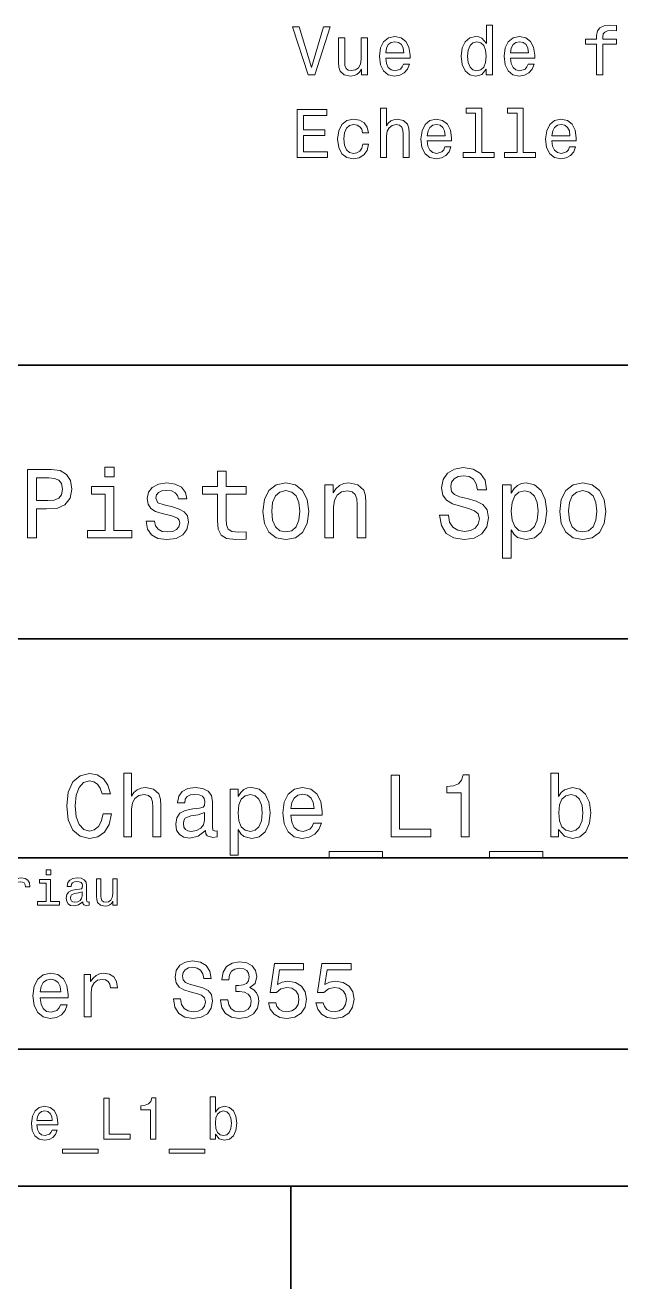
# Model space of a CAD drawing. Extents: x 0 to 296, y 0 to 210.
# Drawn here: x 203.3 to 246.8, y 2.5 to 94.8 of the extents above; entities that cross this region are included whole.
import ezdxf

# ---------------------------------------------------------------- set-up
doc = ezdxf.new("R2010")
doc.units = 0

msp = doc.modelspace()

# ---------------------------------------------------------------- linework, layer by layer
at = {"color": 7, "lineweight": 35}
for p, q in [((97, 70), (287, 70)), ((162, 50), (287, 50)), ((162, 34), (287, 34)), ((162, 20), (287, 20)), ((10, 10), (287, 10)), ((97, 10), (287, 10))]:
    msp.add_line(p, q, dxfattribs=at)
at = {"color": 7, "lineweight": 35, "ltscale": 0.1875}
msp.add_line((222.699997, 10), (222.699997, 2.5), dxfattribs=at)
at = {"color": 7, "lineweight": 13}
for points in [[(225.088745, 94.721291), (224.211212, 91.740746), (223.308487, 94.721291), (222.829376, 94.721291), (223.959061, 91.216248), (224.463379, 91.216248), (225.567841, 94.721291)], [(236.975632, 91.634834), (236.975632, 91.216248), (237.419434, 91.216248), (237.419434, 94.837288), (236.980667, 94.837288), (236.980667, 93.510918), (236.642776, 93.894203), (236.436005, 93.984978), (236.198975, 94.020279), (235.770294, 93.919418), (235.437439, 93.636993), (235.220581, 93.183105), (235.144943, 92.572876), (235.220581, 91.962646), (235.437439, 91.503708), (235.770294, 91.216248), (236.198975, 91.12043), (236.436005, 91.155731), (236.647812, 91.246506)], [(245.034698, 93.455444), (245.034698, 91.216248), (245.478516, 91.216248), (245.478516, 93.455444), (246.487152, 93.455444), (246.487152, 93.833679), (245.478516, 93.833679), (245.478516, 94.000107), (245.513809, 94.201836), (245.629807, 94.338005), (245.826492, 94.418694), (246.108917, 94.448959), (246.487152, 94.428787), (246.487152, 94.812073), (246.008057, 94.837288), (245.574341, 94.791893), (245.271744, 94.655731), (245.090179, 94.418694), (245.034698, 94.080803), (245.034698, 93.833679), (244.222748, 93.833679), (244.222748, 93.455444)], [(228.291183, 93.924461), (227.847382, 93.924461), (227.847382, 92.361061), (227.796951, 91.997948), (227.650696, 91.735703), (227.423752, 91.574318), (227.126205, 91.523888), (226.889175, 91.564232), (226.737869, 91.685265), (226.652145, 91.892036), (226.631973, 92.184547), (226.631973, 93.924461), (226.188171, 93.924461), (226.188171, 92.144203), (226.203293, 91.786133), (226.299118, 91.488579), (226.591629, 91.216248), (227.060638, 91.12043), (227.312805, 91.155731), (227.529663, 91.246506), (227.716263, 91.402847), (227.867554, 91.629791), (227.867554, 91.216248), (228.291183, 91.216248)], [(229.62764, 92.44175), (231.402863, 92.44175), (231.407898, 92.648521), (231.327209, 93.228493), (231.105316, 93.662216), (230.752289, 93.924461), (230.283264, 94.020279), (229.824326, 93.919418), (229.471298, 93.636993), (229.244354, 93.178062), (229.163666, 92.572876), (229.239319, 91.95256), (229.466263, 91.498665), (229.81424, 91.216248), (230.268127, 91.12043), (230.661499, 91.185989), (230.984268, 91.35746), (231.221298, 91.629791), (231.357468, 91.992905), (230.918716, 91.992905), (230.827927, 91.791176), (230.696808, 91.639877), (230.323608, 91.518845), (230.036148, 91.574318), (229.81929, 91.750832), (229.67807, 92.038292), (229.62764, 92.42662)], [(229.62764, 92.814949), (229.683121, 93.162933), (229.81929, 93.420135), (230.026062, 93.576477), (230.298401, 93.63195), (230.565689, 93.576477), (230.772461, 93.420135), (230.898544, 93.162933), (230.943924, 92.814949)], [(236.274612, 93.621864), (236.567123, 93.551262), (236.789032, 93.354576), (236.920151, 93.026764), (236.970581, 92.572876), (236.920151, 92.113945), (236.789032, 91.786133), (236.567123, 91.584404), (236.274612, 91.518845), (235.997238, 91.584404), (235.785431, 91.786133), (235.644211, 92.118988), (235.598831, 92.572876), (235.644211, 93.021721), (235.785431, 93.349533), (235.997238, 93.551262)], [(238.735718, 92.44175), (240.510925, 92.44175), (240.515976, 92.648521), (240.435287, 93.228493), (240.213379, 93.662216), (239.860352, 93.924461), (239.391327, 94.020279), (238.932404, 93.919418), (238.579376, 93.636993), (238.352432, 93.178062), (238.271744, 92.572876), (238.347382, 91.95256), (238.574326, 91.498665), (238.922318, 91.216248), (239.376205, 91.12043), (239.769577, 91.185989), (240.092346, 91.35746), (240.329376, 91.629791), (240.465546, 91.992905), (240.026779, 91.992905), (239.936005, 91.791176), (239.804871, 91.639877), (239.431686, 91.518845), (239.144211, 91.574318), (238.927353, 91.750832), (238.786148, 92.038292), (238.735718, 92.42662)], [(238.735718, 92.814949), (238.791183, 93.162933), (238.927353, 93.420135), (239.134125, 93.576477), (239.406464, 93.63195), (239.673752, 93.576477), (239.880524, 93.420135), (240.006607, 93.162933), (240.052002, 92.814949)], [(223.152145, 85.169418), (225.371155, 85.169418), (225.371155, 85.593048), (223.616119, 85.593048), (223.616119, 86.778206), (225.17952, 86.778206), (225.17952, 87.196793), (223.616119, 87.196793), (223.616119, 88.245789), (225.330811, 88.245789), (225.330811, 88.669418), (223.152145, 88.669418)], [(229.239319, 85.169418), (229.683121, 85.169418), (229.683121, 86.732819), (229.728516, 87.090889), (229.874756, 87.353134), (230.101715, 87.514519), (230.404297, 87.575035), (230.646378, 87.524605), (230.797668, 87.388435), (230.873322, 87.161491), (230.898544, 86.858902), (230.898544, 85.169418), (231.342346, 85.169418), (231.342346, 86.949677), (231.322174, 87.307747), (231.231384, 87.605301), (230.933838, 87.877632), (230.469864, 87.97345), (230.217697, 87.938148), (230.000839, 87.842331), (229.81929, 87.691032), (229.683121, 87.484261), (229.683121, 88.790459), (229.239319, 88.790459)], [(236.193924, 88.417259), (236.193924, 85.542618), (235.281097, 85.542618), (235.281097, 85.169418), (237.545517, 85.169418), (237.545517, 85.542618), (236.637726, 85.542618), (236.637726, 88.790459), (235.497955, 88.790459), (235.497955, 88.417259)], [(239.22995, 88.417259), (239.22995, 85.542618), (238.317123, 85.542618), (238.317123, 85.169418), (240.581543, 85.169418), (240.581543, 85.542618), (239.673752, 85.542618), (239.673752, 88.790459), (238.533981, 88.790459), (238.533981, 88.417259)], [(227.92807, 86.979935), (228.366837, 86.979935), (228.276062, 87.383392), (228.059204, 87.701118), (227.721298, 87.897804), (227.282547, 87.97345), (226.798401, 87.872589), (226.430237, 87.590164), (226.198257, 87.131233), (226.117554, 86.515961), (226.193207, 85.905731), (226.420151, 85.451836), (226.778229, 85.169418), (227.26741, 85.073601), (227.701126, 85.149246), (228.039032, 85.361061), (228.271011, 85.693916), (228.371887, 86.137718), (227.948257, 86.137718), (227.872604, 85.855301), (227.731384, 85.643478), (227.529663, 85.51236), (227.282547, 85.472015), (226.974915, 85.537575), (226.753006, 85.739304), (226.616837, 86.067116), (226.571442, 86.53109), (226.616837, 86.984978), (226.758041, 87.31279), (226.985001, 87.514519), (227.282547, 87.585121), (227.544785, 87.539734), (227.741486, 87.423744), (227.872604, 87.232101)], [(232.663666, 86.39492), (234.438889, 86.39492), (234.443924, 86.601692), (234.363235, 87.181664), (234.141327, 87.615387), (233.788315, 87.877632), (233.31929, 87.97345), (232.860352, 87.872589), (232.507324, 87.590164), (232.28038, 87.131233), (232.199692, 86.526047), (232.275345, 85.905731), (232.502289, 85.451836), (232.850266, 85.169418), (233.304153, 85.073601), (233.697525, 85.13916), (234.020294, 85.310631), (234.257324, 85.582962), (234.393494, 85.946075), (233.954742, 85.946075), (233.863953, 85.744347), (233.732834, 85.593048), (233.359634, 85.472015), (233.072174, 85.527489), (232.855316, 85.704002), (232.714096, 85.991463), (232.663666, 86.379791)], [(241.771744, 86.39492), (243.546951, 86.39492), (243.552002, 86.601692), (243.471313, 87.181664), (243.249405, 87.615387), (242.896378, 87.877632), (242.427353, 87.97345), (241.96843, 87.872589), (241.615402, 87.590164), (241.388458, 87.131233), (241.307755, 86.526047), (241.383408, 85.905731), (241.610352, 85.451836), (241.958344, 85.169418), (242.412231, 85.073601), (242.805603, 85.13916), (243.128372, 85.310631), (243.365402, 85.582962), (243.501556, 85.946075), (243.062805, 85.946075), (242.972031, 85.744347), (242.840897, 85.593048), (242.467697, 85.472015), (242.180237, 85.527489), (241.963379, 85.704002), (241.822174, 85.991463), (241.771744, 86.379791)], [(232.663666, 86.76812), (232.719147, 87.116104), (232.855316, 87.373306), (233.062088, 87.529648), (233.334412, 87.585121), (233.601715, 87.529648), (233.808487, 87.373306), (233.934555, 87.116104), (233.97995, 86.76812)], [(241.771744, 86.76812), (241.827209, 87.116104), (241.963379, 87.373306), (242.170151, 87.529648), (242.44249, 87.585121), (242.709778, 87.529648), (242.91655, 87.373306), (243.042633, 87.116104), (243.088013, 86.76812)], [(203.462524, 57.381123), (204.125351, 57.381123), (204.125351, 59.492073), (204.860229, 59.492073), (205.602295, 59.528095), (206.193085, 59.780258), (206.574921, 60.270172), (206.704605, 60.940201), (206.603745, 61.559795), (206.315552, 62.013687), (205.840057, 62.287464), (205.191635, 62.381123), (203.462524, 62.381123)], [(209.788177, 62.554031), (209.118149, 62.554031), (209.118149, 61.833572), (209.788177, 61.833572)], [(217.353027, 60.579971), (217.353027, 58.64193), (217.396255, 58.015129), (217.597992, 57.582851), (218.001434, 57.330688), (218.685883, 57.244236), (219.43515, 57.280258), (219.43515, 57.827808), (218.887604, 57.78458), (218.390488, 57.842216), (218.123917, 58.022331), (218.008652, 58.324928), (217.98703, 58.75), (217.98703, 60.579971), (219.43515, 60.579971), (219.43515, 61.120316), (217.98703, 61.120316), (217.98703, 62.251438), (217.353027, 62.251438), (217.353027, 61.120316), (216.257935, 61.120316), (216.257935, 60.579971)], [(234.20462, 59.030979), (233.548996, 59.030979), (233.693085, 58.267288), (234.053314, 57.70533), (234.608078, 57.366714), (235.357361, 57.244236), (236.099426, 57.359509), (236.654175, 57.67651), (237.007202, 58.17363), (237.136902, 58.82925), (237.028824, 59.420029), (236.726227, 59.801872), (236.236313, 60.054031), (235.580704, 60.241352), (235.018738, 60.378242), (234.651306, 60.536743), (234.442368, 60.767288), (234.377533, 61.127522), (234.442368, 61.451729), (234.629684, 61.696686), (234.917877, 61.862389), (235.314133, 61.920029), (235.71759, 61.84798), (236.034592, 61.653458), (236.24353, 61.32925), (236.344391, 60.889767), (237, 60.889767), (237, 60.904179), (236.884735, 61.581409), (236.546112, 62.085732), (236.01297, 62.402737), (235.292511, 62.510807), (234.644104, 62.402737), (234.139771, 62.100143), (233.815567, 61.631844), (233.700287, 61.026657), (233.793961, 60.486309), (234.067734, 60.118874), (234.5, 59.873917), (235.09079, 59.6866), (235.674362, 59.520893), (236.113831, 59.362389), (236.380402, 59.131844), (236.47406, 58.757202), (236.387619, 58.375359), (236.164276, 58.087173), (235.825653, 57.907059), (235.386169, 57.849422), (234.896255, 57.928673), (234.521622, 58.159222), (234.283875, 58.533859)], [(205.01152, 61.76873), (205.443802, 61.725502), (205.760803, 61.588615), (205.94812, 61.336452), (206.01297, 60.940201), (205.940918, 60.522331), (205.746399, 60.270172), (205.414978, 60.140488), (204.96109, 60.104465), (204.125351, 60.104465), (204.125351, 61.76873)], [(209.766571, 57.914265), (209.766571, 61.120316), (208.138321, 61.120316), (208.138321, 60.579971), (209.132568, 60.579971), (209.132568, 57.914265), (207.835724, 57.914265), (207.835724, 57.381123), (211.077805, 57.381123), (211.077805, 57.914265)], [(214.060516, 59.636166), (213.44812, 59.780258), (212.994232, 59.945965), (212.842941, 60.28458), (212.886169, 60.522331), (213.03746, 60.695244), (213.282425, 60.803314), (213.635437, 60.846542), (213.97406, 60.803314), (214.240631, 60.67363), (214.413544, 60.479107), (214.485596, 60.219738), (215.105194, 60.219738), (215.105194, 60.23415), (214.997116, 60.70245), (214.701721, 61.069885), (214.240631, 61.30043), (213.635437, 61.386887), (213.023056, 61.30043), (212.57637, 61.062679), (212.29538, 60.709652), (212.208939, 60.262966), (212.273773, 59.830688), (212.475494, 59.528095), (212.806915, 59.311958), (213.289627, 59.16066), (213.995682, 58.987751), (214.427948, 58.807636), (214.543228, 58.663544), (214.586456, 58.447407), (214.521606, 58.180836), (214.348694, 57.979107), (214.067719, 57.849422), (213.693085, 57.806194), (213.296829, 57.849422), (213.008636, 58.000721), (212.814117, 58.245674), (212.734863, 58.584293), (212.122482, 58.584293), (212.223343, 58.007923), (212.518738, 57.590057), (212.98703, 57.337894), (213.635437, 57.244236), (214.312683, 57.337894), (214.809799, 57.590057), (215.112396, 57.993515), (215.220459, 58.519451), (215.141205, 58.973343), (214.917862, 59.283138), (214.55043, 59.484871)], [(220.65274, 59.311958), (220.768005, 58.432995), (221.099426, 57.78458), (221.625366, 57.381123), (222.331421, 57.244236), (223.030258, 57.381123), (223.556198, 57.777374), (223.887604, 58.425793), (224.010086, 59.311958), (223.887604, 60.190922), (223.556198, 60.846542), (223.030258, 61.242794), (222.331421, 61.386887), (221.625366, 61.242794), (221.099426, 60.839336), (220.768005, 60.190922)], [(225.177246, 57.381123), (225.811249, 57.381123), (225.811249, 59.614552), (225.876083, 60.12608), (226.085022, 60.500717), (226.409225, 60.731266), (226.841507, 60.817722), (227.187317, 60.745674), (227.403458, 60.551151), (227.511536, 60.226944), (227.547546, 59.794666), (227.547546, 57.381123), (228.181564, 57.381123), (228.181564, 59.924351), (228.15274, 60.435879), (228.023056, 60.86095), (227.597992, 61.25), (226.935165, 61.386887), (226.567719, 61.336452), (226.257935, 61.199566), (225.991364, 60.969017), (225.782425, 60.659222), (225.782425, 61.25), (225.177246, 61.25)], [(238.786743, 60.652016), (238.786743, 61.25), (238.15274, 61.25), (238.15274, 55.882565), (238.786743, 55.882565), (238.786743, 57.971901), (239.010101, 57.633286), (239.262253, 57.409943), (239.896271, 57.244236), (240.50145, 57.381123), (240.976959, 57.791786), (241.286743, 58.440201), (241.402023, 59.319164), (241.286743, 60.190922), (240.976959, 60.839336), (240.50145, 61.242794), (239.896271, 61.386887), (239.550446, 61.343658), (239.255051, 61.206772), (239.002899, 60.976223)], [(242.338623, 59.311958), (242.453888, 58.432995), (242.785309, 57.78458), (243.311249, 57.381123), (244.017303, 57.244236), (244.716141, 57.381123), (245.242081, 57.777374), (245.573486, 58.425793), (245.695969, 59.311958), (245.573486, 60.190922), (245.242081, 60.846542), (244.716141, 61.242794), (244.017303, 61.386887), (243.311249, 61.242794), (242.785309, 60.839336), (242.453888, 60.190922)], [(221.301147, 59.319164), (221.365997, 59.967579), (221.567719, 60.435879), (221.891937, 60.72406), (222.331421, 60.824928), (222.763687, 60.72406), (223.087891, 60.443081), (223.289627, 59.967579), (223.361679, 59.319164), (223.289627, 58.663544), (223.087891, 58.188038), (222.763687, 57.899853), (222.331421, 57.806194), (221.891937, 57.899853), (221.567719, 58.188038), (221.365997, 58.663544)], [(239.788193, 57.8134), (239.363129, 57.907059), (239.053314, 58.195244), (238.858795, 58.663544), (238.793945, 59.319164), (238.858795, 59.967579), (239.053314, 60.435879), (239.363129, 60.716858), (239.788193, 60.817722), (240.177246, 60.716858), (240.48703, 60.428673), (240.681564, 59.960373), (240.753601, 59.319164), (240.681564, 58.67075), (240.48703, 58.195244), (240.177246, 57.907059)], [(242.98703, 59.319164), (243.05188, 59.967579), (243.253601, 60.435879), (243.57782, 60.72406), (244.017303, 60.824928), (244.449585, 60.72406), (244.773773, 60.443081), (244.97551, 59.967579), (245.047546, 59.319164), (244.97551, 58.663544), (244.773773, 58.188038), (244.449585, 57.899853), (244.017303, 57.806194), (243.57782, 57.899853), (243.253601, 58.188038), (243.05188, 58.663544)], [(208.984879, 37.203171), (208.855194, 36.658501), (208.64122, 36.269451), (208.342941, 36.029537), (207.992798, 35.951729), (207.571335, 36.068443), (207.240631, 36.418587), (207.020172, 36.989193), (206.948853, 37.780258), (207.020172, 38.564842), (207.234146, 39.14193), (207.56485, 39.492073), (207.992798, 39.615273), (208.304031, 39.55043), (208.569885, 39.368874), (208.777374, 39.077087), (208.920029, 38.675072), (209.536026, 38.675072), (209.341507, 39.291065), (209.004318, 39.757923), (208.543945, 40.049709), (207.992798, 40.153458), (207.305481, 39.991352), (206.780258, 39.537464), (206.443085, 38.791786), (206.32637, 37.780258), (206.443085, 36.76873), (206.780258, 36.023052), (207.305481, 35.562679), (207.992798, 35.407059), (208.595825, 35.530258), (209.082138, 35.873917), (209.425797, 36.438038), (209.607346, 37.203171)], [(210.495682, 35.530258), (211.066284, 35.530258), (211.066284, 37.540344), (211.124649, 38.000721), (211.312683, 38.337894), (211.604477, 38.545387), (211.993515, 38.623199), (212.304764, 38.558357), (212.499283, 38.383286), (212.596542, 38.091499), (212.628967, 37.70245), (212.628967, 35.530258), (213.19957, 35.530258), (213.19957, 37.819164), (213.17363, 38.279537), (213.056915, 38.662102), (212.674347, 39.012245), (212.07782, 39.135445), (211.753601, 39.090057), (211.474792, 38.966858), (211.241364, 38.772331), (211.066284, 38.506485), (211.066284, 40.185879), (210.495682, 40.185879)], [(230.03891, 35.530258), (232.930847, 35.530258), (232.930847, 36.074928), (230.635452, 36.074928), (230.635452, 40.030258), (230.03891, 40.030258)], [(235.141937, 35.530258), (235.731995, 35.530258), (235.731995, 40.062679), (235.291077, 40.062679), (235.174347, 39.667145), (234.940918, 39.401295), (234.58429, 39.245674), (234.091507, 39.193802), (234.091507, 38.733429), (235.141937, 38.733429)], [(242.261536, 36.068443), (242.682999, 35.569164), (243.260086, 35.407059), (243.804749, 35.530258), (244.239197, 35.899857), (244.511536, 36.489914), (244.61528, 37.274494), (244.511536, 38.059078), (244.232712, 38.642651), (243.804749, 39.005764), (243.260086, 39.135445), (242.689484, 38.966858), (242.456055, 38.759365), (242.261536, 38.480545), (242.261536, 40.185879), (241.690918, 40.185879), (241.690918, 35.530258), (242.261536, 35.530258)], [(216.46759, 35.98415), (216.46759, 35.964695), (216.5, 35.744236), (216.59726, 35.588615), (217.005768, 35.465416), (217.323486, 35.517288), (217.323486, 35.958214), (217.187317, 35.938759), (217.005768, 36.023052), (216.973343, 36.282421), (216.973343, 38.085014), (216.895538, 38.545387), (216.668594, 38.869595), (216.273056, 39.064121), (215.715424, 39.135445), (215.170746, 39.057636), (214.768738, 38.837173), (214.515854, 38.493515), (214.431564, 38.039623), (214.431564, 38.000721), (214.943802, 38.000721), (214.989197, 38.273052), (215.131851, 38.467579), (215.36528, 38.584293), (215.695969, 38.629681), (216.013687, 38.59726), (216.240631, 38.5), (216.376801, 38.331409), (216.422195, 38.09798), (216.396255, 37.825645), (216.292511, 37.68948), (216.033142, 37.624638), (215.546829, 37.572765), (214.989197, 37.456051), (214.593658, 37.248558), (214.360229, 36.924351), (214.28891, 36.444523), (214.353745, 36.016571), (214.554764, 35.698845), (214.878967, 35.497837), (215.32637, 35.426514), (215.929398, 35.562679)], [(218.840775, 38.474064), (218.840775, 39.012245), (218.270172, 39.012245), (218.270172, 34.181557), (218.840775, 34.181557), (218.840775, 36.061958), (219.041794, 35.757202), (219.268738, 35.556194), (219.83934, 35.407059), (220.384003, 35.530258), (220.811966, 35.899857), (221.090775, 36.483429), (221.194534, 37.274494), (221.090775, 38.059078), (220.811966, 38.642651), (220.384003, 39.005764), (219.83934, 39.135445), (219.528107, 39.096542), (219.262253, 38.973343), (219.035309, 38.76585)], [(222.705338, 37.105907), (224.987762, 37.105907), (224.994232, 37.371758), (224.890488, 38.117435), (224.605194, 38.675072), (224.151306, 39.012245), (223.548279, 39.135445), (222.958221, 39.005764), (222.504333, 38.642651), (222.21254, 38.052593), (222.108795, 37.274494), (222.206055, 36.476944), (222.497849, 35.893372), (222.945251, 35.530258), (223.528824, 35.407059), (224.034592, 35.491352), (224.44957, 35.711815), (224.754333, 36.061958), (224.929398, 36.528816), (224.36528, 36.528816), (224.248566, 36.269451), (224.079971, 36.074928), (223.600143, 35.919308), (223.230545, 35.990631), (222.951736, 36.217579), (222.770172, 36.587173), (222.705338, 37.086452)], [(219.742081, 35.919308), (219.359512, 36.003601), (219.080688, 36.262966), (218.905624, 36.684437), (218.84726, 37.274494), (218.905624, 37.858067), (219.080688, 38.279537), (219.359512, 38.532421), (219.742081, 38.623199), (220.092224, 38.532421), (220.371033, 38.273052), (220.546112, 37.851585), (220.610962, 37.274494), (220.546112, 36.690922), (220.371033, 36.262966), (220.092224, 36.003601)], [(222.705338, 37.585735), (222.776657, 38.033138), (222.951736, 38.363831), (223.21759, 38.564842), (223.567719, 38.636166), (223.911392, 38.564842), (224.177231, 38.363831), (224.33934, 38.033138), (224.397705, 37.585735)], [(244.031708, 37.274494), (243.966858, 36.690922), (243.791794, 36.262966), (243.51297, 36.003601), (243.162827, 35.919308), (242.780258, 36.003601), (242.501434, 36.262966), (242.32637, 36.684437), (242.268005, 37.274494), (242.32637, 37.858067), (242.501434, 38.279537), (242.780258, 38.532421), (243.162827, 38.623199), (243.51297, 38.532421), (243.791794, 38.273052), (243.966858, 37.851585)], [(216.40274, 36.749279), (216.324936, 36.412102), (216.117432, 36.152737), (215.806198, 35.98415), (215.42363, 35.925793), (215.177231, 35.958214), (215.002167, 36.061958), (214.891937, 36.243515), (214.859512, 36.496395), (214.885452, 36.723343), (214.989197, 36.885445), (215.404175, 37.067001), (215.929398, 37.14481), (216.40274, 37.30043)], [(225.5, 34.453888), (225.5, 34), (229.403458, 34), (229.403458, 34.453888)], [(237.210373, 34.453888), (237.210373, 34), (241.113831, 34), (241.113831, 34.453888)], [(202.131851, 30.530979), (202.448853, 30.530979), (202.448853, 31.636887), (202.481262, 31.903458), (202.578537, 32.094379), (202.73703, 32.209652), (202.94957, 32.249279), (203.108063, 32.224064), (203.226944, 32.152016), (203.298996, 32.029537), (203.324203, 31.863832), (203.644806, 31.863832), (203.601593, 32.155621), (203.482712, 32.364552), (203.284576, 32.490635), (203.014404, 32.533859), (202.830688, 32.505043), (202.672195, 32.432995), (202.531708, 32.310516), (202.420029, 32.144814), (202.420029, 32.465416), (202.131851, 32.465416)], [(205.150574, 30.79755), (205.150574, 32.400574), (204.336456, 32.400574), (204.336456, 32.130402), (204.833572, 32.130402), (204.833572, 30.79755), (204.185165, 30.79755), (204.185165, 30.530979), (205.806198, 30.530979), (205.806198, 30.79755)], [(205.161377, 33.117435), (204.82637, 33.117435), (204.82637, 32.757202), (205.161377, 32.757202)], [(207.499283, 30.78314), (207.499283, 30.772333), (207.517288, 30.649855), (207.57132, 30.5634), (207.798264, 30.494957), (207.974777, 30.523775), (207.974777, 30.768732), (207.899139, 30.757925), (207.798264, 30.804754), (207.780258, 30.948847), (207.780258, 31.950287), (207.73703, 32.206051), (207.610947, 32.386166), (207.391205, 32.494236), (207.081406, 32.533859), (206.778824, 32.490635), (206.555481, 32.368156), (206.414978, 32.177231), (206.368149, 31.925072), (206.368149, 31.903458), (206.65274, 31.903458), (206.677948, 32.054756), (206.757202, 32.162823), (206.886887, 32.227665), (207.070602, 32.25288), (207.247116, 32.234871), (207.373199, 32.180836), (207.448853, 32.087173), (207.47406, 31.957493), (207.459656, 31.806194), (207.402023, 31.730547), (207.257919, 31.694523), (206.987747, 31.665705), (206.677948, 31.600864), (206.458206, 31.48559), (206.328537, 31.305475), (206.28891, 31.038904), (206.324921, 30.801151), (206.4366, 30.62464), (206.616714, 30.512968), (206.86528, 30.473343), (207.200287, 30.54899)], [(210.010086, 32.465416), (209.693085, 32.465416), (209.693085, 31.348703), (209.657059, 31.089336), (209.552597, 30.902016), (209.390488, 30.786743), (209.177948, 30.750719), (209.008636, 30.779539), (208.900574, 30.865993), (208.83934, 31.013687), (208.824921, 31.222622), (208.824921, 32.465416), (208.507919, 32.465416), (208.507919, 31.193804), (208.518738, 30.93804), (208.587173, 30.725504), (208.796112, 30.530979), (209.131119, 30.462536), (209.311234, 30.487751), (209.466141, 30.552593), (209.599426, 30.664265), (209.707489, 30.826368), (209.707489, 30.530979), (210.010086, 30.530979)], [(207.463257, 31.208212), (207.420029, 31.020893), (207.304749, 30.876801), (207.131851, 30.78314), (206.919312, 30.750719), (206.782425, 30.768732), (206.68515, 30.826368), (206.623917, 30.927233), (206.605911, 31.067722), (206.620316, 31.193804), (206.677948, 31.283861), (206.908508, 31.384726), (207.200287, 31.427954), (207.463257, 31.514408)], [(214.642654, 23.680117), (214.118149, 23.680117), (214.233429, 23.069164), (214.521606, 22.619596), (214.965424, 22.348703), (215.564835, 22.250721), (216.158508, 22.342941), (216.60231, 22.596542), (216.88472, 22.994238), (216.988464, 23.518732), (216.902023, 23.991356), (216.659943, 24.296831), (216.268005, 24.49856), (215.743515, 24.648417), (215.293945, 24.757925), (215, 24.884727), (214.832855, 25.069164), (214.780975, 25.357349), (214.832855, 25.616714), (214.982712, 25.812681), (215.213257, 25.945246), (215.530258, 25.991356), (215.853027, 25.933718), (216.106628, 25.778099), (216.273773, 25.518732), (216.354462, 25.167149), (216.878967, 25.167149), (216.878967, 25.178675), (216.786743, 25.720463), (216.515854, 26.12392), (216.08934, 26.377522), (215.51297, 26.463978), (214.994232, 26.377522), (214.590775, 26.135448), (214.331406, 25.760807), (214.239197, 25.276657), (214.314117, 24.844381), (214.533142, 24.550434), (214.878967, 24.354467), (215.351593, 24.204613), (215.818451, 24.072046), (216.170029, 23.945246), (216.383286, 23.760807), (216.458206, 23.461096), (216.389053, 23.155621), (216.210373, 22.925074), (215.939484, 22.780981), (215.587891, 22.734871), (215.195969, 22.798271), (214.896255, 22.98271), (214.706055, 23.282421)], [(217.570602, 23.616716), (217.570602, 23.57637), (217.662827, 23.023056), (217.933716, 22.60807), (218.360229, 22.342941), (218.925079, 22.244957), (219.52449, 22.342941), (219.97406, 22.596542), (220.262253, 23), (220.365997, 23.518732), (220.319885, 23.858791), (220.193085, 24.135448), (219.985596, 24.348703), (219.708939, 24.504324), (220.083572, 24.815563), (220.216141, 25.311239), (220.129684, 25.760807), (219.881836, 26.100864), (219.478378, 26.314121), (218.925079, 26.38905), (218.406342, 26.296831), (218.008636, 26.043228), (217.749283, 25.639771), (217.662827, 25.103746), (217.662827, 25.063402), (218.175797, 25.063402), (218.221893, 25.432278), (218.371765, 25.697407), (218.613831, 25.858791), (218.953888, 25.916428), (219.253601, 25.870317), (219.472626, 25.749281), (219.605194, 25.553314), (219.657059, 25.288185), (219.605194, 25.005764), (219.466858, 24.815563), (219.224777, 24.700289), (218.896255, 24.665707), (218.671463, 24.671471), (218.671463, 24.216139), (218.953888, 24.227667), (219.317001, 24.175793), (219.587891, 24.037464), (219.749283, 23.812681), (219.806915, 23.518732), (219.743515, 23.184439), (219.57637, 22.9366), (219.311234, 22.780981), (218.959656, 22.729107), (218.596542, 22.786745), (218.331406, 22.959656), (218.164261, 23.236313), (218.100861, 23.616716)], [(221.0634, 23.40346), (221.190201, 22.930836), (221.472626, 22.56196), (221.887604, 22.331413), (222.417862, 22.244957), (223, 22.348703), (223.455322, 22.631124), (223.743515, 23.080692), (223.853027, 23.657061), (223.755035, 24.193085), (223.478378, 24.613834), (223.046112, 24.884727), (222.48703, 24.98271), (222.054749, 24.913546), (221.720459, 24.723343), (221.881836, 25.801153), (223.634003, 25.801153), (223.634003, 26.273777), (221.495682, 26.273777), (221.17868, 24.152739), (221.639771, 24.152739), (221.97406, 24.423632), (222.400574, 24.521614), (222.769455, 24.458214), (223.051865, 24.273777), (223.230545, 23.991356), (223.293945, 23.628242), (223.230545, 23.265131), (223.046112, 22.98271), (222.763687, 22.804035), (222.400574, 22.740635), (222.095093, 22.780981), (221.858795, 22.913546), (221.685883, 23.121038), (221.599426, 23.40346)], [(224.533142, 23.40346), (224.659943, 22.930836), (224.942352, 22.56196), (225.357346, 22.331413), (225.887604, 22.244957), (226.469742, 22.348703), (226.925064, 22.631124), (227.213257, 23.080692), (227.322769, 23.657061), (227.224777, 24.193085), (226.94812, 24.613834), (226.515839, 24.884727), (225.956772, 24.98271), (225.52449, 24.913546), (225.190201, 24.723343), (225.351578, 25.801153), (227.103745, 25.801153), (227.103745, 26.273777), (224.965424, 26.273777), (224.648407, 24.152739), (225.109512, 24.152739), (225.443802, 24.423632), (225.870316, 24.521614), (226.239197, 24.458214), (226.521606, 24.273777), (226.700287, 23.991356), (226.763687, 23.628242), (226.700287, 23.265131), (226.515839, 22.98271), (226.233429, 22.804035), (225.870316, 22.740635), (225.564835, 22.780981), (225.328522, 22.913546), (225.155609, 23.121038), (225.069153, 23.40346)], [(204.394806, 23.760807), (206.42363, 23.760807), (206.429398, 23.99712), (206.337173, 24.659943), (206.083572, 25.155621), (205.680115, 25.455332), (205.144089, 25.564842), (204.619598, 25.449568), (204.216141, 25.126802), (203.956772, 24.602306), (203.864548, 23.910664), (203.951004, 23.201731), (204.210373, 22.682999), (204.608063, 22.360231), (205.126801, 22.250721), (205.57637, 22.325649), (205.945251, 22.521614), (206.216141, 22.832853), (206.371765, 23.247839), (205.870316, 23.247839), (205.766571, 23.017292), (205.616714, 22.844381), (205.190201, 22.706053), (204.861664, 22.769453), (204.613831, 22.971182), (204.452454, 23.299713), (204.394806, 23.743517)], [(204.394806, 24.187321), (204.458206, 24.585014), (204.613831, 24.878963), (204.850143, 25.057638), (205.161377, 25.121038), (205.466858, 25.057638), (205.703171, 24.878963), (205.84726, 24.585014), (205.899139, 24.187321)], [(207.610947, 22.360231), (208.118149, 22.360231), (208.118149, 24.129684), (208.170029, 24.556196), (208.325653, 24.861671), (208.579254, 25.04611), (208.919312, 25.10951), (209.172913, 25.069164), (209.363113, 24.953892), (209.478394, 24.757925), (209.518738, 24.492796), (210.031708, 24.492796), (209.96254, 24.959656), (209.772339, 25.293949), (209.455338, 25.495678), (209.023056, 25.564842), (208.729111, 25.518732), (208.47551, 25.40346), (208.250717, 25.207493), (208.072052, 24.942364), (208.072052, 25.455332), (207.610947, 25.455332)], [(204.148422, 14.479107), (205.670029, 14.479107), (205.674347, 14.656341), (205.605194, 15.153459), (205.414993, 15.525217), (205.112396, 15.75), (204.710373, 15.832133), (204.317001, 15.745678), (204.014404, 15.503603), (203.819885, 15.110231), (203.750717, 14.591499), (203.815567, 14.059798), (204.010086, 13.67075), (204.308365, 13.428675), (204.697403, 13.346542), (205.034576, 13.402739), (205.311234, 13.549712), (205.514404, 13.783141), (205.631119, 14.09438), (205.255051, 14.09438), (205.177231, 13.92147), (205.06485, 13.791787), (204.744965, 13.688041), (204.498566, 13.735591), (204.312683, 13.886888), (204.19165, 14.133286), (204.148422, 14.466139)], [(209.03746, 13.428675), (210.965424, 13.428675), (210.965424, 13.791787), (209.435165, 13.791787), (209.435165, 16.428675), (209.03746, 16.428675)], [(212.439484, 13.428675), (212.832855, 13.428675), (212.832855, 16.450289), (212.53891, 16.450289), (212.46109, 16.1866), (212.305481, 16.009367), (212.067719, 15.905621), (211.739197, 15.871038), (211.739197, 15.564121), (212.439484, 15.564121)], [(217.185883, 13.787464), (217.466858, 13.454611), (217.851593, 13.346542), (218.214706, 13.428675), (218.504333, 13.675073), (218.685883, 14.068444), (218.755051, 14.591499), (218.685883, 15.114553), (218.5, 15.503603), (218.214706, 15.745678), (217.851593, 15.832133), (217.471191, 15.719741), (217.315567, 15.581412), (217.185883, 15.395534), (217.185883, 16.532421), (216.805481, 16.532421), (216.805481, 13.428675), (217.185883, 13.428675)], [(204.148422, 14.798992), (204.195969, 15.097262), (204.312683, 15.317724), (204.489914, 15.45173), (204.723343, 15.49928), (204.952454, 15.45173), (205.129684, 15.317724), (205.237747, 15.097262), (205.276657, 14.798992)], [(218.365997, 14.591499), (218.322769, 14.20245), (218.206055, 13.917148), (218.020172, 13.744237), (217.786743, 13.688041), (217.531708, 13.744237), (217.345825, 13.917148), (217.229111, 14.198127), (217.190201, 14.591499), (217.229111, 14.980548), (217.345825, 15.261528), (217.531708, 15.430116), (217.786743, 15.490635), (218.020172, 15.430116), (218.206055, 15.257205), (218.322769, 14.976225)], [(206.011536, 12.711096), (206.011536, 12.408502), (208.613831, 12.408502), (208.613831, 12.711096)], [(213.818451, 12.711096), (213.818451, 12.408502), (216.420746, 12.408502), (216.420746, 12.711096)]]:
    msp.add_lwpolyline(points, close=True, dxfattribs=at)

doc.saveas('drawing.dxf')
